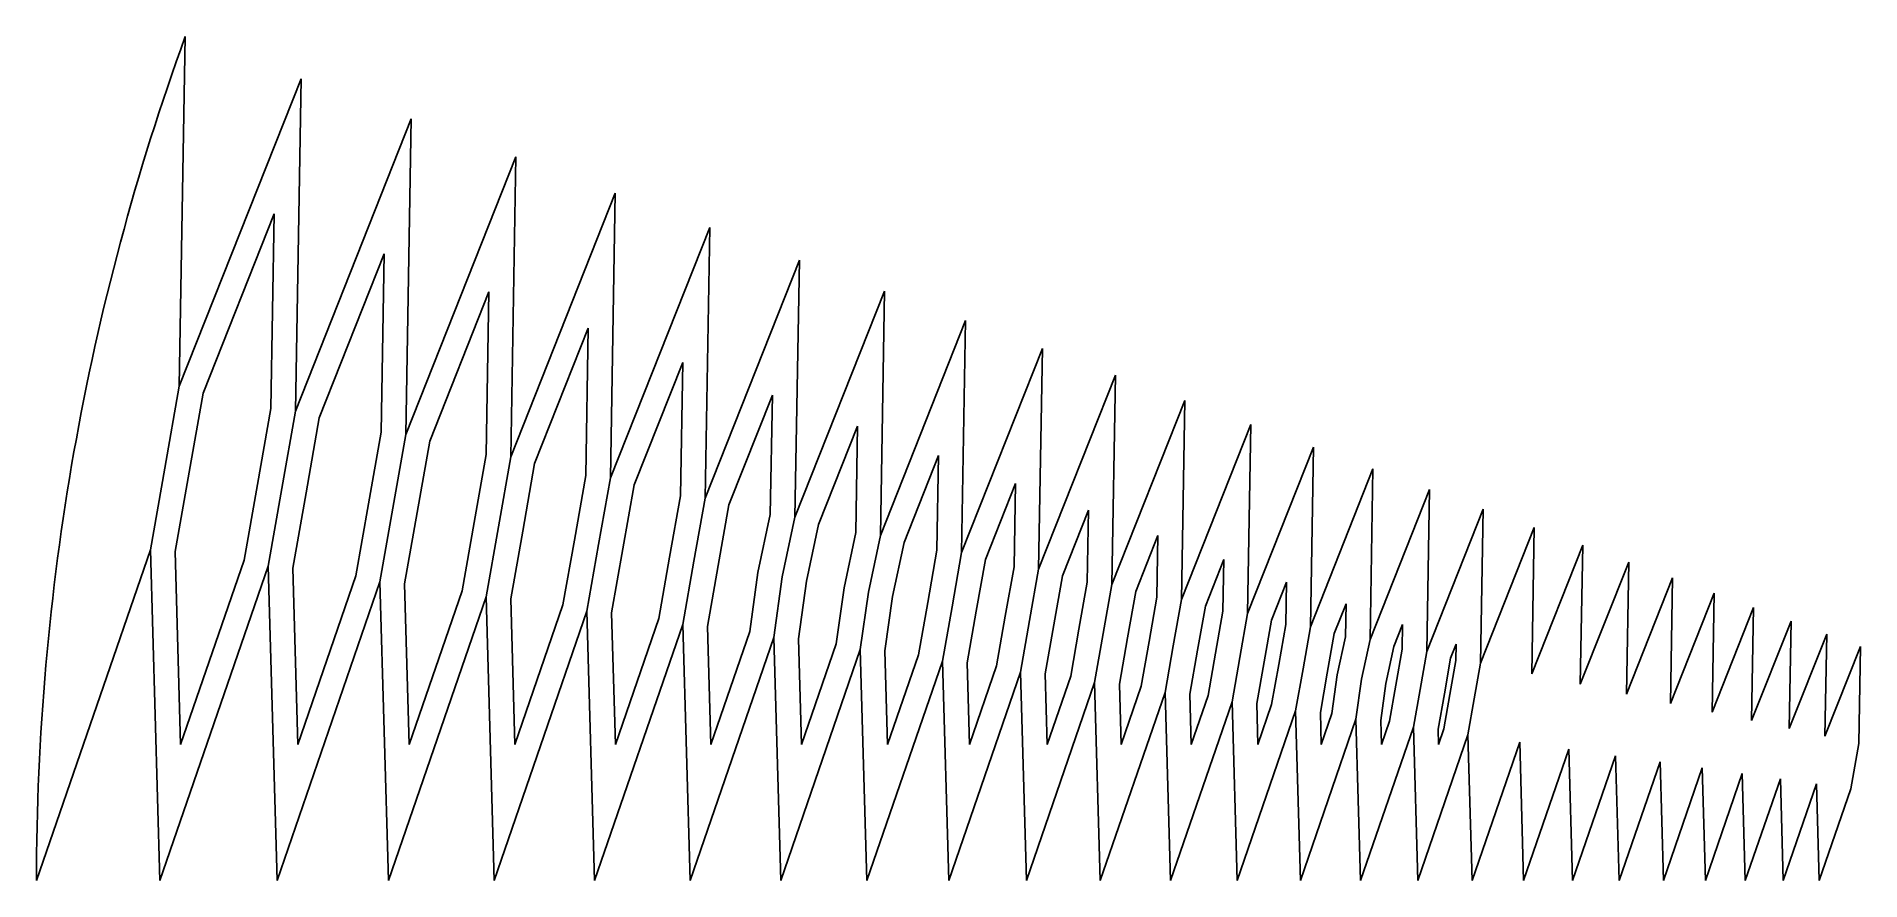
# Model space of a CAD drawing. Extents: x -3.74 to 3.65, y 0 to 3.42.
import ezdxf

# ---------------------------------------------------------------- set-up
doc = ezdxf.new("R2010")
doc.units = 0
doc.header["$MEASUREMENT"] = 0
doc.layers.add('VISIBLE', color=7, linetype='CONTINUOUS')

msp = doc.modelspace()

# ---------------------------------------------------------------- linework, layer by layer
at = {"layer": 'VISIBLE'}
for p, q in [((-3.161, 2.0026), (-3.1364, 3.4202)), ((-3.161, 2.0026), (-3.1364, 3.4202)), ((-2.6666, 3.2492), (-3.161, 2.0026)), ((-2.6666, 3.2492), (-3.161, 2.0026)), ((-2.6899, 1.9025), (-2.6666, 3.2492)), ((-2.2202, 3.0867), (-2.6899, 1.9025)), ((-2.2424, 1.8073), (-2.2202, 3.0867)), ((-1.7962, 2.9324), (-2.2424, 1.8073)), ((-1.8172, 1.717), (-1.7962, 2.9324)), ((-1.3934, 2.7858), (-1.8172, 1.717)), ((-1.4134, 1.6311), (-1.3934, 2.7858)), ((-2.7761, 2.7019), (-3.0643, 1.9752)), ((-2.7898, 1.9121), (-2.7761, 2.7019)), ((-1.0107, 2.6465), (-1.4134, 1.6311)), ((-1.0297, 1.5496), (-1.0107, 2.6465)), ((-2.3297, 2.5394), (-2.5932, 1.8751)), ((-2.3422, 1.8169), (-2.3297, 2.5394)), ((-0.6471, 2.5142), (-1.0297, 1.5496)), ((-0.6652, 1.4721), (-0.6471, 2.5142)), ((-1.9057, 2.3851), (-2.1457, 1.7799)), ((-1.9171, 1.7266), (-1.9057, 2.3851)), ((-0.3017, 2.3885), (-0.6652, 1.4721)), ((-0.3017, 2.3885), (-0.3189, 1.3985)), ((-1.5029, 2.2384), (-1.7205, 1.6896)), ((-1.5132, 1.6407), (-1.5029, 2.2384)), ((-0.3189, 1.3985), (0.0264, 2.269)), ((0.0101, 1.3286), (0.0264, 2.269)), ((0.3381, 2.1556), (0.0101, 1.3286)), ((0.3226, 1.2621), (0.3381, 2.1556)), ((-1.1202, 2.0992), (-1.3166, 1.6037)), ((-1.1295, 1.5592), (-1.1202, 2.0992)), ((-3.161, 2.0026), (-3.2193, 1.6716)), ((0.6342, 2.0478), (0.3226, 1.2621)), ((0.6342, 2.0478), (0.3226, 1.2621)), ((0.6195, 1.199), (0.6342, 2.0478)), ((-3.0643, 1.9752), (-3.1209, 1.6542)), ((-0.7566, 1.9668), (-0.9329, 1.5222)), ((-0.765, 1.4835), (-0.7566, 1.9668)), ((0.9155, 1.9454), (0.6195, 1.199)), ((0.9155, 1.9454), (0.6195, 1.199)), ((0.9016, 1.1391), (0.9155, 1.9454)), ((0.9016, 1.1391), (0.9155, 1.9454)), ((-2.7898, 1.9121), (-2.8438, 1.6053)), ((-2.6899, 1.9025), (-2.7454, 1.588)), ((-2.5932, 1.8751), (-2.6469, 1.5706)), ((-2.3422, 1.8169), (-2.3935, 1.5259)), ((-2.2424, 1.8073), (-2.2951, 1.5086)), ((-2.1457, 1.7799), (-2.1966, 1.4912)), ((-0.4112, 1.8411), (-0.5691, 1.4431)), ((-0.4112, 1.8411), (-0.4187, 1.4099)), ((1.1828, 1.8481), (0.9016, 1.1391)), ((1.1828, 1.8481), (0.9016, 1.1391)), ((1.1695, 1.0821), (1.1828, 1.8481)), ((-1.9171, 1.7266), (-1.9658, 1.4505)), ((-1.8172, 1.717), (-1.8673, 1.4331)), ((-0.2228, 1.3695), (-0.0831, 1.7217)), ((-0.0898, 1.3382), (-0.0831, 1.7217)), ((1.4367, 1.7557), (1.1695, 1.0821)), ((1.4241, 1.028), (1.4367, 1.7557)), ((-3.2777, 1.3405), (-3.2193, 1.6716)), ((-3.1775, 1.3332), (-3.1209, 1.6542)), ((-1.7205, 1.6896), (-1.7688, 1.4158)), ((-1.5132, 1.6407), (-1.5594, 1.3789)), ((-1.4134, 1.6311), (-1.4609, 1.3615)), ((1.6778, 1.6679), (1.4241, 1.028)), ((1.6659, 0.9766), (1.6778, 1.6679)), ((-2.8979, 1.2986), (-2.8438, 1.6053)), ((-2.8008, 1.2735), (-2.7454, 1.588)), ((-2.7006, 1.2661), (-2.6469, 1.5706)), ((-1.3166, 1.6037), (-1.3624, 1.3441)), ((-1.1295, 1.5592), (-1.1733, 1.3108)), ((0.2286, 1.6082), (0.1068, 1.3012)), ((0.2228, 1.2717), (0.2286, 1.6082)), ((1.907, 1.5845), (1.6659, 0.9766)), ((1.8956, 0.9278), (1.907, 1.5845)), ((-2.4449, 1.2349), (-2.3935, 1.5259)), ((-2.3477, 1.2098), (-2.2951, 1.5086)), ((-2.2475, 1.2025), (-2.1966, 1.4912)), ((-1.0297, 1.5496), (-1.0748, 1.2934)), ((-0.9329, 1.5222), (-0.9763, 1.276)), ((-0.765, 1.4835), (-0.8151, 1.2476)), ((0.5247, 1.5005), (0.4193, 1.2347)), ((0.5197, 1.2086), (0.5247, 1.5005)), ((2.1247, 1.5053), (1.8956, 0.9278)), ((2.1139, 0.8814), (2.1247, 1.5053)), ((-2.0144, 1.1744), (-1.9658, 1.4505)), ((-1.9173, 1.1493), (-1.8673, 1.4331)), ((-1.8171, 1.142), (-1.7688, 1.4158)), ((-0.6652, 1.4721), (-0.7166, 1.2302)), ((-0.5691, 1.4431), (-0.618, 1.2129)), ((-0.4187, 1.4099), (-0.4662, 1.1861)), ((2.3314, 1.4301), (2.1139, 0.8814)), ((2.3212, 0.8373), (2.3314, 1.4301)), ((-3.2777, 1.3405), (-3.7395, 0)), ((-3.2395, 0), (-3.2777, 1.3405)), ((-3.1552, 0.5518), (-3.1775, 1.3332)), ((-1.6056, 1.117), (-1.5594, 1.3789)), ((-1.5084, 1.0919), (-1.4609, 1.3615)), ((-1.4082, 1.0845), (-1.3624, 1.3441)), ((-0.3189, 1.3985), (-0.3677, 1.1687)), ((-0.2228, 1.3695), (-0.2692, 1.1514)), ((-0.0898, 1.3382), (-0.1271, 1.1263)), ((0.806, 1.3981), (0.7162, 1.1716)), ((0.8017, 1.1487), (0.806, 1.3981)), ((2.5279, 1.3586), (2.3212, 0.8373)), ((2.5181, 0.7955), (2.5279, 1.3586)), ((-2.8008, 1.2735), (-3.2395, 0)), ((-2.8979, 1.2986), (-3.1552, 0.5518)), ((-2.7645, 0), (-2.8008, 1.2735)), ((-2.6802, 0.5518), (-2.7006, 1.2661)), ((-1.2171, 1.0624), (-1.1733, 1.3108)), ((-1.12, 1.0373), (-1.0748, 1.2934)), ((-1.0197, 1.0299), (-0.9763, 1.276)), ((0.0101, 1.3286), (-0.0286, 1.1089)), ((0.1068, 1.3012), (0.0699, 1.0916)), ((0.2228, 1.2717), (0.1873, 1.0709)), ((0.3226, 1.2621), (0.2858, 1.0535)), ((1.0733, 1.3008), (0.9983, 1.1117)), ((1.0697, 1.0917), (1.0733, 1.3008)), ((2.7145, 1.2906), (2.5181, 0.7955)), ((2.7053, 0.7557), (2.7145, 1.2906)), ((-2.3477, 1.2098), (-2.7645, 0)), ((-2.4449, 1.2349), (-2.6802, 0.5518)), ((-2.3133, 0), (-2.3477, 1.2098)), ((-2.2289, 0.5518), (-2.2475, 1.2025)), ((-0.8487, 1.0089), (-0.8151, 1.2476)), ((-0.751, 0.9854), (-0.7166, 1.2302)), ((-0.6508, 0.9798), (-0.618, 1.2129)), ((-0.4981, 0.9596), (-0.4662, 1.1861)), ((0.4193, 1.2347), (0.3843, 1.0361)), ((0.5197, 1.2086), (0.4861, 1.0182)), ((0.6195, 1.199), (0.5846, 1.0008)), ((1.3272, 1.2084), (1.2662, 1.0547)), ((1.3242, 1.0376), (1.3272, 1.2084)), ((2.8918, 1.2261), (2.7053, 0.7557)), ((2.883, 0.7179), (2.8918, 1.2261)), ((-1.9173, 1.1493), (-2.3133, 0)), ((-2.0144, 1.1744), (-2.2289, 0.5518)), ((-1.8846, 0), (-1.9173, 1.1493)), ((-1.8003, 0.5518), (-1.8171, 1.142)), ((-1.6056, 1.117), (-1.8003, 0.5518)), ((-0.4004, 0.9361), (-0.3677, 1.1687)), ((-0.3002, 0.9306), (-0.2692, 1.1514)), ((-0.1645, 0.9144), (-0.1271, 1.1263)), ((0.7162, 1.1716), (0.683, 0.9835)), ((0.8017, 1.1487), (0.7699, 0.9681)), ((0.9016, 1.1391), (0.8684, 0.9508)), ((0.9983, 1.1117), (0.9668, 0.9334)), ((1.5684, 1.1206), (1.5208, 1.0006)), ((1.5661, 0.988), (1.5684, 1.1206)), ((3.0603, 1.1648), (2.883, 0.7179)), ((3.0519, 0.682), (3.0603, 1.1648)), ((-1.5084, 1.0919), (-1.8846, 0)), ((-1.4773, 0), (-1.5084, 1.0919)), ((-1.12, 1.0373), (-1.4773, 0)), ((-1.393, 0.5518), (-1.4082, 1.0845)), ((-1.2171, 1.0624), (-1.393, 0.5518)), ((-1.0904, 0), (-1.12, 1.0373)), ((-0.0674, 0.8893), (-0.0286, 1.1089)), ((0.0329, 0.882), (0.0699, 1.0916)), ((0.1519, 0.87), (0.1873, 1.0709)), ((0.249, 0.8449), (0.2858, 1.0535)), ((0.3493, 0.8375), (0.3843, 1.0361)), ((1.0697, 1.0917), (1.0395, 0.9206)), ((1.1695, 1.0821), (1.138, 0.9032)), ((1.2662, 1.0547), (1.2364, 0.8859)), ((1.3242, 1.0376), (1.2956, 0.8754)), ((1.7975, 1.0372), (1.7619, 0.9476)), ((1.7958, 0.9374), (1.7975, 1.0372)), ((3.2203, 1.1065), (3.0519, 0.682)), ((3.2123, 0.6479), (3.2203, 1.1065)), ((3.3723, 1.0512), (3.2123, 0.6479)), ((3.3647, 0.6155), (3.3723, 1.0512)), ((-0.751, 0.9854), (-1.0904, 0)), ((-1.0061, 0.5518), (-1.0197, 1.0299)), ((-0.8487, 1.0089), (-1.0061, 0.5518)), ((-0.7229, 0), (-0.751, 0.9854)), ((-0.6386, 0.5518), (-0.6508, 0.9798)), ((0.4525, 0.8277), (0.4861, 1.0182)), ((0.5496, 0.8026), (0.5846, 1.0008)), ((0.6499, 0.7953), (0.683, 0.9835)), ((0.738, 0.7876), (0.7699, 0.9681)), ((1.4241, 1.028), (1.3941, 0.8581)), ((1.5208, 1.0006), (1.4926, 0.8407)), ((1.5661, 0.988), (1.5332, 0.8335)), ((1.6659, 0.9766), (1.6318, 0.8162)), ((3.5167, 0.9987), (3.3647, 0.6155)), ((3.5095, 0.5847), (3.5167, 0.9987)), ((-0.7229, 0), (-0.4004, 0.9361)), ((-0.6386, 0.5518), (-0.4981, 0.9596)), ((-0.4004, 0.9361), (-0.3737, 0)), ((-0.0674, 0.8893), (-0.3737, 0)), ((-0.3002, 0.9306), (-0.2894, 0.5518)), ((-0.1645, 0.9144), (-0.2894, 0.5518)), ((-0.042, 0), (-0.0674, 0.8893)), ((0.8352, 0.7625), (0.8684, 0.9508)), ((0.9354, 0.7551), (0.9668, 0.9334)), ((1.0093, 0.7495), (1.0395, 0.9206)), ((1.1064, 0.7244), (1.138, 0.9032)), ((1.7619, 0.9476), (1.7303, 0.7988)), ((1.7958, 0.9374), (1.7701, 0.7918)), ((1.8956, 0.9278), (1.8686, 0.7744)), ((1.9923, 0.9004), (1.967, 0.7571)), ((2.014, 0.891), (1.9897, 0.7531)), ((2.0152, 0.958), (1.9923, 0.9004)), ((2.014, 0.891), (2.0152, 0.958)), ((3.6539, 0.9487), (3.5095, 0.5847)), ((3.6471, 0.5555), (3.6539, 0.9487)), ((0.249, 0.8449), (-0.042, 0)), ((0.0423, 0.5518), (0.0329, 0.882)), ((0.1519, 0.87), (0.0423, 0.5518)), ((0.2731, 0), (0.249, 0.8449)), ((0.3574, 0.5518), (0.3493, 0.8375)), ((0.4525, 0.8277), (0.3574, 0.5518)), ((1.2067, 0.717), (1.2364, 0.8859)), ((1.267, 0.7133), (1.2956, 0.8754)), ((1.3641, 0.6881), (1.3941, 0.8581)), ((1.4644, 0.6808), (1.4926, 0.8407)), ((1.5113, 0.6772), (1.5332, 0.8335)), ((1.6089, 0.6537), (1.6318, 0.8162)), ((2.1139, 0.8814), (2.0882, 0.7357)), ((0.5496, 0.8026), (0.2731, 0)), ((0.5725, 0), (0.5496, 0.8026)), ((0.8352, 0.7625), (0.5725, 0)), ((0.6568, 0.5518), (0.6499, 0.7953)), ((0.738, 0.7876), (0.6568, 0.5518)), ((0.8569, 0), (0.8352, 0.7625)), ((0.9412, 0.5518), (0.9354, 0.7551)), ((1.0093, 0.7495), (0.9412, 0.5518)), ((1.7091, 0.6482), (1.7303, 0.7988)), ((1.7444, 0.6462), (1.7701, 0.7918)), ((1.8415, 0.621), (1.8686, 0.7744)), ((1.9418, 0.6137), (1.967, 0.7571)), ((1.9654, 0.6151), (1.9897, 0.7531)), ((1.1064, 0.7244), (0.8569, 0)), ((1.1271, 0), (1.1064, 0.7244)), ((1.3641, 0.6881), (1.1271, 0)), ((1.2114, 0.5518), (1.2067, 0.717)), ((1.267, 0.7133), (1.2114, 0.5518)), ((1.3837, 0), (1.3641, 0.6881)), ((1.4681, 0.5518), (1.4644, 0.6808)), ((1.5113, 0.6772), (1.4681, 0.5518)), ((2.0625, 0.59), (2.0882, 0.7357)), ((1.6089, 0.6537), (1.3837, 0)), ((1.6276, 0), (1.6089, 0.6537)), ((1.8415, 0.621), (1.6276, 0)), ((1.7119, 0.5518), (1.7091, 0.6482)), ((1.7444, 0.6462), (1.7119, 0.5518)), ((1.8592, 0), (1.8415, 0.621)), ((1.9435, 0.5518), (1.9418, 0.6137)), ((1.9654, 0.6151), (1.9435, 0.5518)), ((2.0625, 0.59), (1.8592, 0)), ((2.0793, 0), (2.0625, 0.59)), ((2.2724, 0.5605), (2.0793, 0)), ((2.2883, 0), (2.2724, 0.5605)), ((2.4718, 0.5325), (2.2883, 0)), ((2.487, 0), (2.4718, 0.5325)), ((3.6471, 0.5555), (3.6147, 0.3718)), ((2.6612, 0.5058), (2.487, 0)), ((2.6756, 0), (2.6612, 0.5058)), ((2.8412, 0.4806), (2.6756, 0)), ((2.8549, 0), (2.8412, 0.4806)), ((3.0121, 0.4565), (2.8549, 0)), ((3.0252, 0), (3.0121, 0.4565)), ((3.1746, 0.4337), (3.0252, 0)), ((3.1869, 0), (3.1746, 0.4337)), ((3.3289, 0.412), (3.1869, 0)), ((3.3406, 0), (3.3289, 0.412)), ((3.4754, 0.3914), (3.3406, 0)), ((3.4866, 0), (3.4754, 0.3914)), ((3.6147, 0.3718), (3.4866, 0))]:
    msp.add_line(p, q, dxfattribs=at)
msp.add_arc((6.2605, 0), 10, 160, 180, dxfattribs=at)

doc.saveas('drawing.dxf')
